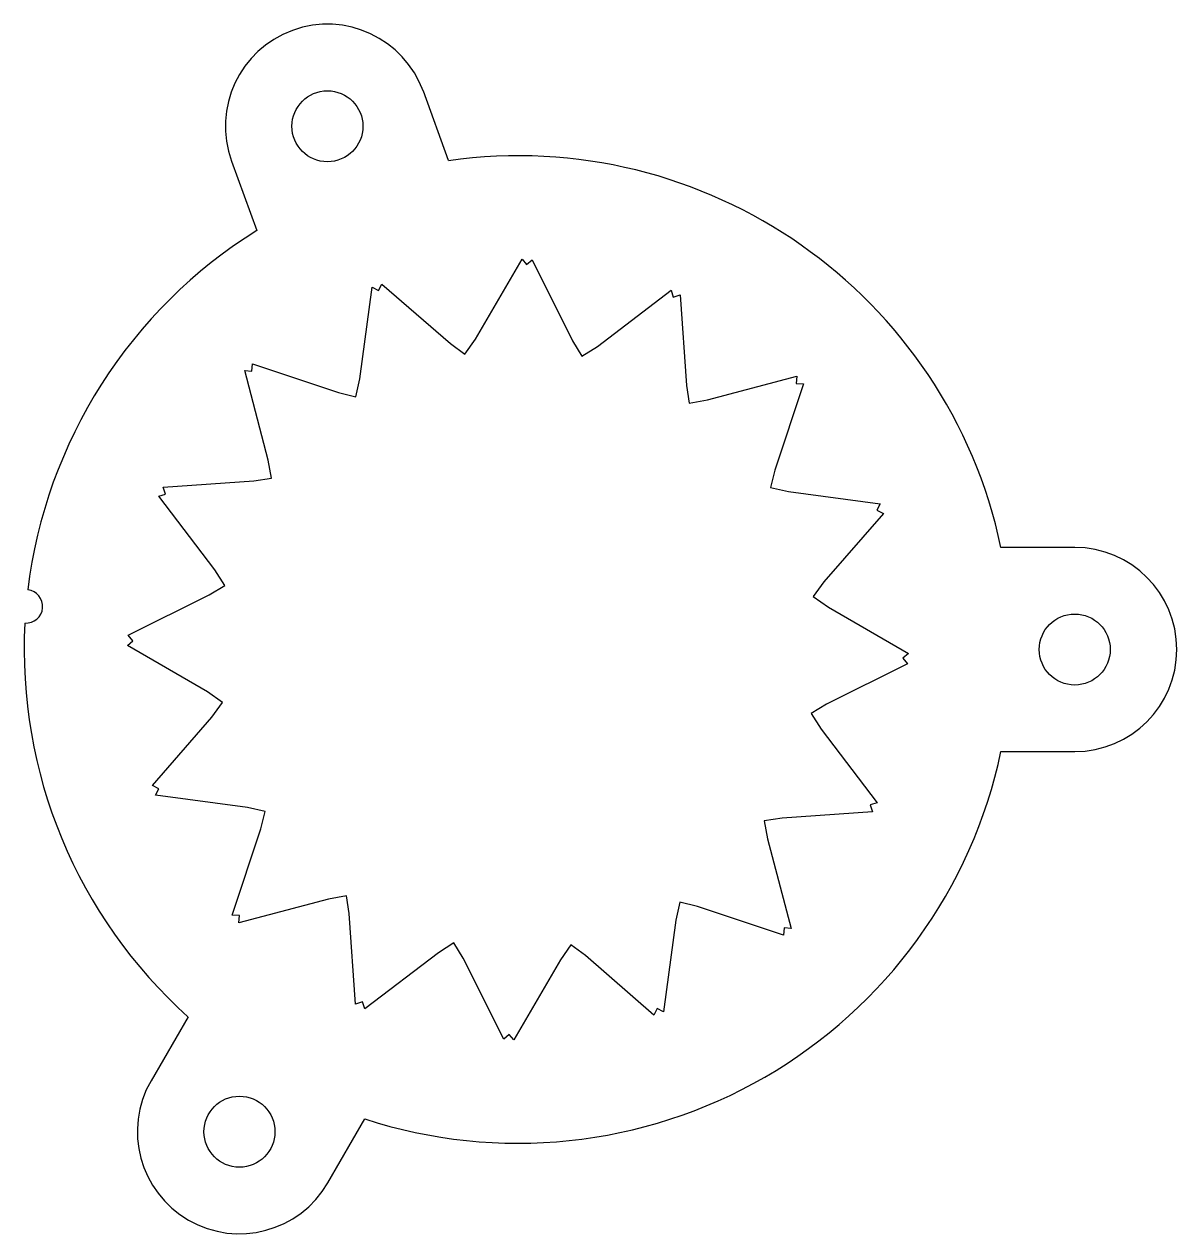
# Model space of a CAD drawing. Header units: millimetres. Extents: x -45 to 59, y -53 to 56.
import ezdxf

# ---------------------------------------------------------------- set-up
doc = ezdxf.new("R2010")
doc.units = ezdxf.units.MM

msp = doc.modelspace()

# ---------------------------------------------------------------- linework, layer by layer
for p, q in [((-6.25, 44.07), (-8.52, 50.32)), ((-25.81, 44.03), (-23.54, 37.77)), ((-3.83, 27.99), (0.37, 35.2)), ((0.37, 35.2), (0.78, 34.71)), ((0.78, 34.71), (1.28, 35.13)), ((1.28, 35.13), (4.93, 27.82)), ((-12.56, 32.36), (-12.26, 32.95)), ((-12.26, 32.95), (-6.09, 27.59)), ((-14.25, 24.39), (-13.13, 32.67)), ((-13.13, 32.67), (-12.56, 32.36)), ((7.17, 27.33), (13.81, 32.38)), ((13.81, 32.38), (14, 31.77)), ((14, 31.77), (14.63, 31.97)), ((14.63, 31.97), (15.2, 23.81)), ((-6.09, 27.59), (-4.78, 26.63)), ((-4.78, 26.63), (-3.83, 27.99)), ((4.93, 27.82), (5.77, 26.43)), ((5.77, 26.43), (7.17, 27.33)), ((-24.63, 25.15), (-23.99, 25.09)), ((-22.5, 17.08), (-24.63, 25.15)), ((-23.99, 25.09), (-23.94, 25.75)), ((-23.94, 25.75), (-16.18, 23.16)), ((-14.61, 22.78), (-14.25, 24.39)), ((17.08, 22.5), (25.15, 24.63)), ((25.15, 24.63), (25.09, 23.99)), ((-16.18, 23.16), (-14.61, 22.78)), ((15.2, 23.81), (15.45, 22.21)), ((25.75, 23.94), (23.16, 16.18)), ((25.09, 23.99), (25.75, 23.94)), ((15.45, 22.21), (17.08, 22.5)), ((-22.21, 15.45), (-22.5, 17.08)), ((-23.81, 15.2), (-22.21, 15.45)), ((23.16, 16.18), (22.78, 14.61)), ((-31.97, 14.63), (-23.81, 15.2)), ((-31.77, 14), (-31.97, 14.63)), ((22.78, 14.61), (24.39, 14.25)), ((24.39, 14.25), (32.67, 13.13)), ((-32.38, 13.81), (-31.77, 14)), ((-27.33, 7.17), (-32.38, 13.81)), ((32.67, 13.13), (32.36, 12.56)), ((32.95, 12.26), (27.59, 6.09)), ((32.36, 12.56), (32.95, 12.26)), ((50.2, 9.2), (43.55, 9.2)), ((-26.43, 5.77), (-27.33, 7.17)), ((-27.82, 4.93), (-26.43, 5.77)), ((27.59, 6.09), (26.63, 4.78)), ((-35.13, 1.28), (-27.82, 4.93)), ((26.63, 4.78), (27.99, 3.83)), ((27.99, 3.83), (35.2, -0.37)), ((-34.71, 0.78), (-35.13, 1.28)), ((-35.2, 0.37), (-34.71, 0.78)), ((-27.99, -3.83), (-35.2, 0.37)), ((35.2, -0.37), (34.71, -0.78)), ((34.71, -0.78), (35.13, -1.28)), ((35.13, -1.28), (27.82, -4.93)), ((-26.63, -4.78), (-27.99, -3.83)), ((-27.59, -6.09), (-26.63, -4.78)), ((27.82, -4.93), (26.43, -5.77)), ((-32.95, -12.26), (-27.59, -6.09)), ((26.43, -5.77), (27.33, -7.17)), ((27.33, -7.17), (32.38, -13.81)), ((43.55, -9.2), (50.2, -9.2)), ((-32.36, -12.56), (-32.95, -12.26)), ((-32.67, -13.13), (-32.36, -12.56)), ((-24.39, -14.25), (-32.67, -13.13)), ((32.38, -13.81), (31.77, -14)), ((31.77, -14), (31.97, -14.63)), ((-22.78, -14.61), (-24.39, -14.25)), ((-23.16, -16.18), (-22.78, -14.61)), ((23.81, -15.2), (22.21, -15.45)), ((31.97, -14.63), (23.81, -15.2)), ((-25.75, -23.94), (-23.16, -16.18)), ((22.21, -15.45), (22.5, -17.08)), ((22.5, -17.08), (24.63, -25.15)), ((-17.08, -22.5), (-25.15, -24.63)), ((-15.45, -22.21), (-17.08, -22.5)), ((-15.2, -23.81), (-15.45, -22.21)), ((14.61, -22.78), (14.25, -24.39)), ((16.18, -23.16), (14.61, -22.78)), ((-25.09, -23.99), (-25.75, -23.94)), ((-25.15, -24.63), (-25.09, -23.99)), ((-14.63, -31.97), (-15.2, -23.81)), ((23.94, -25.75), (16.18, -23.16)), ((14.25, -24.39), (13.13, -32.67)), ((23.99, -25.09), (23.94, -25.75)), ((24.63, -25.15), (23.99, -25.09)), ((-5.77, -26.43), (-7.17, -27.33)), ((-4.93, -27.82), (-5.77, -26.43)), ((4.78, -26.63), (3.83, -27.99)), ((6.09, -27.59), (4.78, -26.63)), ((-7.17, -27.33), (-13.81, -32.38)), ((-1.28, -35.13), (-4.93, -27.82)), ((3.83, -27.99), (-0.37, -35.2)), ((12.26, -32.95), (6.09, -27.59)), ((-14, -31.77), (-14.63, -31.97)), ((-13.81, -32.38), (-14, -31.77)), ((12.56, -32.36), (12.26, -32.95)), ((13.13, -32.67), (12.56, -32.36)), ((-29.74, -33.11), (-33.07, -38.87)), ((-0.78, -34.71), (-1.28, -35.13)), ((-0.37, -35.2), (-0.78, -34.71)), ((-17.13, -48.07), (-13.81, -42.31))]:
    msp.add_line(p, q)
for centre in [(-17.17, 47.17), (50.2, 0), (-25.1, -43.47)]:
    msp.add_circle(centre, 3.2)
for centre, radius, start, end in [((-17.17, 47.17), 9.2, 20, 200), ((0, 0), 44.51, 11.9295, 98.0705), ((0, 0), 44.51, 121.9295, 173.0689), ((50.2, 0), 9.2, -90, 90), ((-44.34, 3.88), 1.5, 265.9655, 444.0345), ((0, 0), 44.51, 176.9311, 228.0705), ((0, 0), 44.51, 251.9295, 348.0705), ((-25.1, -43.47), 9.2, 150, 330)]:
    msp.add_arc(centre, radius, start, end)

doc.saveas('drawing.dxf')
